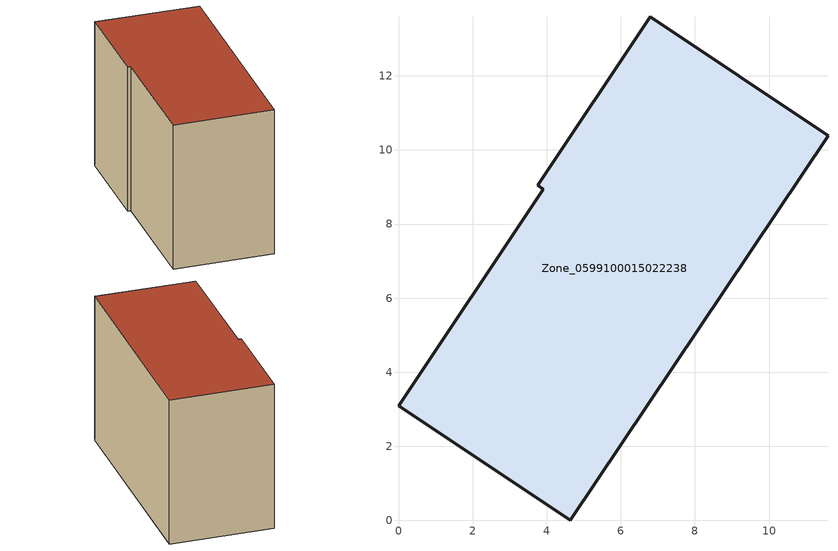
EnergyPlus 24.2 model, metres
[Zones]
Zone_0599100015022238
 floor ground (C_G): 6.79,13.6 11.59,10.39 4.64,0 0,3.1 3.9,8.94 3.75,9.04 z0.55
 wall outside (C_F): 11.59,10.39 6.79,13.6 3.75,9.04 3.9,8.94 0,3.1 4.64,0 11.59,10.39 z0.55:9.01
 roof outside (C_R): 4.64,0 11.59,10.39 6.79,13.6 3.75,9.04 3.9,8.94 0,3.1 z9.01
[BUILDING]
Pand.0599100015022238: North Axis=0; Terrain=City; Loads Convergence Tolerance Value=0.04; Temperature Convergence Tolerance Value=0.4; Solar Distribution=FullExterior; Maximum Number of Warmup Days=25; Minimum Number of Warmup Days=1
[Site:Location]
Rotterdam.The.Hague.AP_ZH_NLD Design_Conditions: Latitude=51.96; Longitude=4.45; Time Zone=1; Elevation=-4.5
[SITE:GROUNDTEMPERATURE:BUILDINGSURFACE]
18, 18, 18, 18, 18, 18, 18, 18, 18, 18, 18, 18
[MATERIAL] Thermal Absorptance=0.9; Solar Absorptance=0.7; Visible Absorptance=0.7
Name | Roughness | Thickness | Conductivity | Density | Specific Heat
G.TI.2006-2014 | MediumSmooth | 0.15 | 0.06 | 540 | 1210
F.TI.2006-2014 | Rough | 0.3 | 0.12 | 1920 | 840
R.TI.2006-2014 | MediumRough | 0.2 | 0.08 | 1500 | 1000
[CONSTRUCTION]
C_G: G.TI.2006-2014
C_F: F.TI.2006-2014
C_R: R.TI.2006-2014
[ZONE]
Zone_0599100015022238: Type=1; Multiplier=1; Ceiling Height=Autocalculate; Volume=Autocalculate; Floor Area=autocalculate; Part of Total Floor Area=Yes
[ZONEINFILTRATION:DESIGNFLOWRATE]
Infil_Zone_0599100015022238: Zone or ZoneList or Space or SpaceList=Zone_0599100015022238; Schedule=AlwaysOn; Design Flow Rate Calculation Method=Flow/Area; Flow Rate per Floor Area=0.0015; Constant Term Coefficient=1; Temperature Term Coefficient=0; Velocity Term Coefficient=0; Velocity Squared Term Coefficient=0
[HVACTEMPLATE:ZONE:IDEALLOADSAIRSYSTEM]
Zone_0599100015022238: Maximum Heating Supply Air Temperature=50; Minimum Cooling Supply Air Temperature=13; Maximum Heating Supply Air Humidity Ratio=0.0156; Minimum Cooling Supply Air Humidity Ratio=0.0077; Heating Limit=NoLimit; Cooling Limit=NoLimit; Dehumidification Control Type=ConstantSensibleHeatRatio; Cooling Sensible Heat Ratio=0.7; Dehumidification Setpoint=60; Humidification Control Type=None; Humidification Setpoint=30; Outdoor Air Method=None; Outdoor Air Flow Rate per Person=0.00944; Outdoor Air Flow Rate per Zone Floor Area=0; Outdoor Air Flow Rate per Zone=0; Demand Controlled Ventilation Type=None; Outdoor Air Economizer Type=NoEconomizer; Heat Recovery Type=None; Sensible Heat Recovery Effectiveness=0.7; Latent Heat Recovery Effectiveness=0.65
[ZONECONTROL:THERMOSTAT]
ThermostatControl_Zone_0599100015022238: Zone or ZoneList=Zone_0599100015022238; Control Type Schedule=DualSetpointControlType; Control 1=Thermostat_Zone_0599100015022238; Temperature Difference Between Cutout And Setpoint=0
[THERMOSTATSETPOINT:DUALSETPOINT]
Thermostat_Zone_0599100015022238: Heating Setpoint Temperature Schedule=HeatingSetpoint_Zone_0599100015022238; Cooling Setpoint Temperature Schedule=CoolingSetpoint_Zone_0599100015022238
[SCHEDULE:COMPACT]
HeatingSetpoint_Zone_0599100015022238: Through: 12/31, For: AllDays, Until: 24:00, 21
CoolingSetpoint_Zone_0599100015022238: Through: 12/31, For: AllDays, Until: 24:00, 24
DualSetpointControlType: Through: 12/31, For: AllDays, Until: 24:00, 4
AlwaysOn: Through: 12/31, For: AllDays, Until: 24:00, 1
